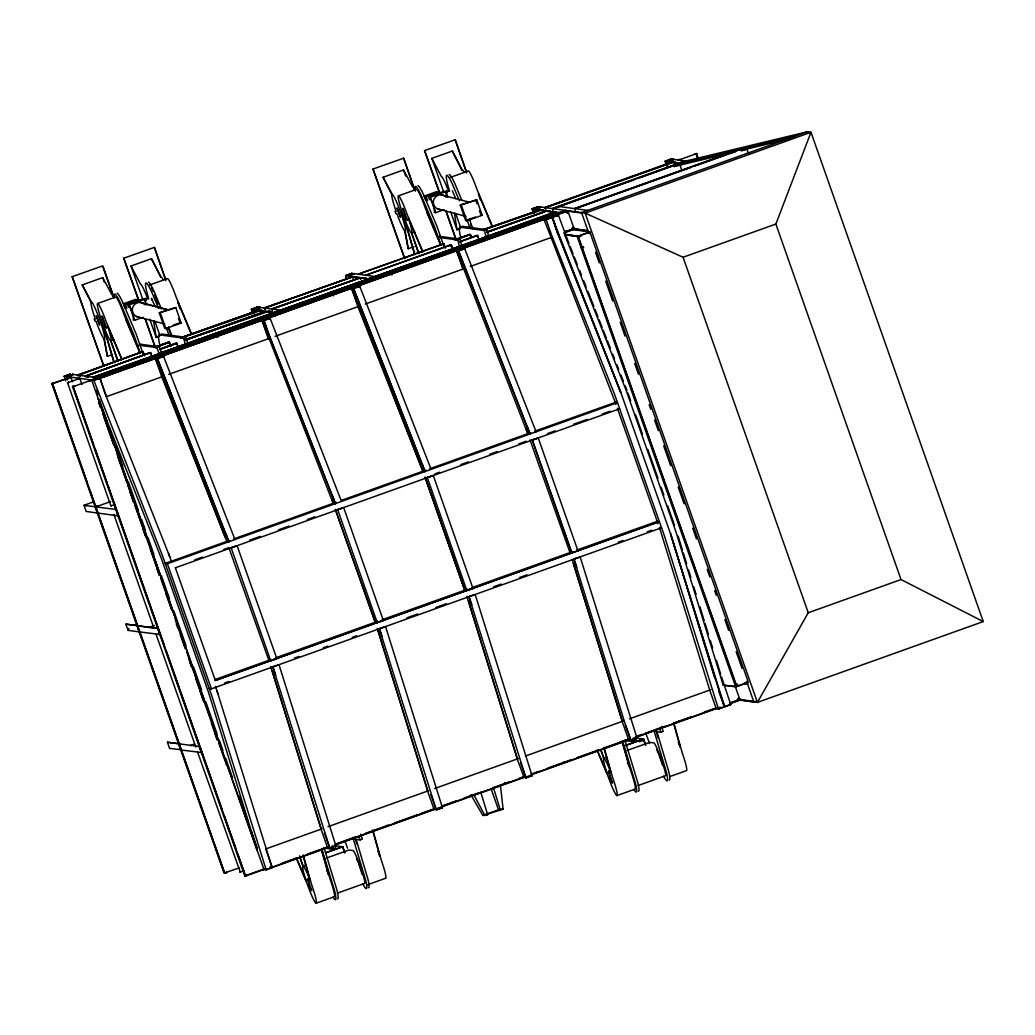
<?xml version="1.0" encoding="UTF-8"?>
<svg xmlns="http://www.w3.org/2000/svg" width="1035" height="1035" viewBox="0 0 1035 1035"><rect width="100%" height="100%" fill="white"/><g stroke="black" fill="none" stroke-linecap="round" stroke-linejoin="round"><path stroke-width="1.5" d="M72.773 375.058L72.864 374.398L99.955 378.111L106.489 396.651L162.793 376.494M78.582 375.097L77.741 374.579L78.285 375.33L142.998 351.589L144.499 355.872M86.008 376.119L85.18 375.601L85.711 376.339L150.424 352.612L151.925 356.894M589.601 233.289L589.652 231.905L571.605 229.434M741.37 150.45L741.823 148.975L575.02 208.669L575.253 209.885M741.603 150.554L741.823 148.975L742.237 150.153L746.52 148.755L748.784 153.697M737.153 684.2L736.325 686.554L737.632 684.42M730.231 703.27L739.339 700.009L757.413 702.39L983.25 621.569L901.019 579.561L775.862 224.052L810.987 132.273L807.507 131.756L685.791 161.033L552.729 208.656L552.962 209.872M504.938 782.732L504.86 783.909L505.921 783.236L504.562 783.301M270.691 660.692L276.798 658.493L270.665 660.705L231.09 547.58L237.131 545.743L276.863 658.739M377.232 622.565L383.351 620.366L377.219 622.578L337.63 509.453L343.685 507.616L383.403 620.612M466.85 590.506L472.956 588.294L466.824 590.506L427.248 477.381L433.29 475.544L473.008 588.553M532.223 439.823L571.786 552.936L532.223 439.823L538.265 437.986L577.983 550.982M128.042 630.341L125.869 624.157L137.215 625.593L139.13 631.855L128.042 630.341L128.935 628.4M93.939 501.729L84.016 505.287L86.19 511.458L97.277 512.985L96.074 508.12M98.48 512.623L98.002 513.075L118.003 515.818L116.8 510.967M589.174 233.6L589.795 232.28M258.983 309.31L259.979 307.408L253.769 309.594L254.726 312.648M901.019 579.561L808.244 612.759L757.413 702.39L585.137 213.094L538.226 206.664L532.081 208.863L533.517 213.443M215.358 680.474L659.386 521.601L215.358 680.474L175.277 567.542M169.714 556.61L104.975 393.365L99.877 378.111L93.81 380.311L64.273 376.261L65.71 380.841M615.825 403.779L543.944 219.226L546.118 219.536L552.185 217.337L557.283 232.577L620.741 392.433L552.185 217.337L558.408 215.138L568.952 243.445M565.576 210.415L97.148 378.202L558.706 212.511L564.23 212.304L565.576 210.415L564.424 210.829L567.038 210.61L568.086 212.097L567.206 213.184M258.582 309.297L259.979 307.408M539.261 208.889L540.658 207L534.513 209.199L544.307 210.946M582.601 247.469L583.261 246.692L581.075 247.611M93.862 380.621L97.717 378.474C98.428 376.481 86.668 382.691 90.912 379.91M695.132 154.034L696.594 153.62L694.394 154.344L696.594 153.62L698.198 158.187M72.476 386.508L75.141 385.848L72.476 386.508L244.777 875.908L263.213 869.309L266.111 869.711L328.457 847.393M350.218 274.016L351.848 273.356L345.781 275.556L346.66 278.609L345.703 275.556L351.848 273.356L374.308 276.436L368.253 278.894L348.071 275.879L354.151 273.68L348.006 275.879L368.615 279.114L374.45 276.837M322.053 828.815L265.736 848.972L272.257 867.511L266.111 869.711L212.097 696.671L162.34 555.342L93.81 380.311L567.762 210.713L574.283 229.252L573.623 227.816L572.42 228.011L573.429 227.157L574.283 229.252L563.648 233.056M735.044 685.856L740.064 700.113L739.404 698.677L738.188 698.871L739.197 698.017L740.064 700.113L730.956 703.373M90.174 380.427L93.228 379.522M268.324 338.73L261.803 320.19L267.949 318.004L270.122 318.301L263.977 320.501L269.281 335.56L335.366 503.631L269.281 335.56L263.964 320.475L268.777 318.651L270.122 318.301L341.498 501.432M557.037 215.526L558.408 215.138L556.235 214.84L543.944 219.226L545.885 218.618M262.476 869.827L265.542 868.921L262.373 869.892M275.659 665.815L272.839 666.863L329.738 848.014L335.883 845.815L279.01 664.677L272.839 666.863L275.724 674.975M441.039 808.089L442.424 807.688L436.278 809.887L442.424 807.688L385.55 626.55L379.379 628.737L382.264 636.848M471.818 595.63L468.984 596.678L525.896 777.828L532.042 775.629L475.168 594.478L468.984 596.678L471.869 604.789M625.515 725.108L630.858 740.258L637.004 738.058L580.143 556.921L573.959 559.107L625.567 725.199L630.858 740.258L637.004 738.058L634.83 737.761M659.955 529.092L709.725 690.099L716.246 708.626L718.432 708.923L730.723 704.524L721.628 677.201M81.985 384.477L79.837 378.396L67.547 382.795L68.401 382.433L67.547 382.795L110.9 505.921L115.001 504.459M77.534 378.551L79.837 378.396L78.168 378.926M565.977 211.282L567.038 210.61L99.321 378.28L100.24 379.405L99.463 378.577L100.615 378.176M158.808 356.984L157.786 357.709L156.117 356.933L158.95 357.295M217.143 336.116L216.121 336.841L214.439 336.064L217.143 336.116L217.997 337.177M275.465 315.235L274.456 315.96L272.774 315.196L275.608 315.546M391.89 275.038L391.114 274.21L392.265 273.809M449.449 253.342L450.6 252.928M508.793 231.749L507.784 232.474L506.102 231.698L508.935 232.06M279.062 310.81L280.213 310.565M666.579 165.82L665.143 161.253L671.288 159.054L685.791 161.033L686.011 162.262L685.054 160.942L678.921 163.142L667.446 161.563L668.403 164.617M333.71 294.108L331.109 294.315L333.904 294.613M269.993 866.942L272.593 866.735L271.403 867.007L272.257 867.511L271.61 866.23M564.256 762.368L562.898 762.433M621.22 741.552L620.068 741.966L622.578 741.5M679.555 720.683L678.404 721.097L680.914 720.619M253.769 309.594L259.914 307.395L257.974 308.016M667.446 161.563L673.591 159.364L667.446 161.563L677.938 163.414M620.741 392.433L557.567 232.396L552.457 217.234M67.56 376.132L66.589 376.585L72.735 374.385L66.589 376.585L67.534 379.625M256.641 307.537L257.611 307.084L251.466 309.284L252.424 312.324L251.466 309.284L257.611 307.084L280.071 310.164L274.016 312.622L253.834 309.607L254.908 312.544M536.596 207.323L538.226 206.664L532.081 208.863M669.658 159.713L671.288 159.054L665.143 161.253M225.009 536.829L161.783 376.856L155.25 358.317L161.395 356.118L163.582 356.428L234.958 539.558M266.681 318.534L267.949 318.004L266.305 318.664M425.864 470.226L422.798 471.261L357.929 306.671L351.408 288.131L357.554 285.932L359.727 286.229L431.116 469.36M462.904 269.1L456.383 250.561L462.529 248.374L464.702 248.672L536.091 431.802M554.967 215.371L556.235 214.84L554.592 215.5M267.379 869.167L266.111 869.711L267.755 869.051M537.256 207.116L538.226 206.664L536.971 207.207M670.318 159.506L671.288 159.054L670.033 159.584M239.59 867.796L224.052 873.061L51.75 383.674L70.91 377.167L72.515 381.747M265.322 869.012L245.502 876.011L73.2 386.611L74.235 386.133M95.453 379.651L93.81 380.311L94.793 379.858M160.412 356.57L161.395 356.118L159.765 356.777M266.965 318.444L267.949 318.004M356.57 286.385L357.554 285.932L355.911 286.591M461.545 248.814L462.529 248.374L460.885 249.034M729.377 704.887L730.723 704.524L718.432 708.923L664.418 535.884L614.648 394.555L551.422 234.596L546.118 219.536L547.101 219.084M555.252 215.28L556.235 214.84M679.193 159.739L677.433 160.114L680.086 159.455L678.158 160.218L679.387 159.688M226.329 872.544L224.776 873.165L226.717 872.414L224.776 873.165L52.474 383.765L53.704 383.248M244.777 875.908L246.537 875.532M266.111 869.711L267.095 869.258M720.062 708.263L718.432 708.923L719.416 708.483M65.891 375.77L64.273 376.261L70.419 374.062L64.273 376.261L67.417 376.158M534.358 209.173L540.529 206.974L534.358 209.173L540.529 206.974L537.385 207.091M157.411 358.602L228.813 541.758L157.411 358.602L163.582 356.428L157.436 358.627M353.569 288.416L424.971 471.559L353.569 288.416L359.727 286.229L353.582 288.429M458.544 250.845L529.946 434.001L458.544 250.845L464.702 248.672L458.557 250.871M573.623 227.816L572.484 228.308L573.636 227.959L573.429 227.157L574.283 229.252L573.429 227.157M739.404 698.677L738.265 699.168L739.404 698.677L738.046 698.431M67.844 376.041L66.589 376.585L68.219 375.912M256.357 307.615L257.611 307.084L255.981 307.744M350.593 273.9L352.806 274.029M100.473 377.866L98.933 377.4L73.2 386.611L74.429 386.081M111.741 505.572L111.288 505.74M224.776 873.165L226.005 872.647M240.236 872L197.569 752.096M247.443 875.248L245.502 876.011L246.731 875.481M93.81 380.311L95.078 379.78M160.127 356.661L161.395 356.118M356.286 286.462L357.554 285.932M461.261 248.905L462.529 248.374M556.817 215.616L558.408 215.138L546.118 219.536L547.386 218.993M572.42 228.011L573.545 227.532M738.188 698.871L739.197 698.017L740.064 700.113L739.326 698.392M718.432 708.923L719.7 708.393M583.507 247.287L582.278 247.779L583.688 247.249M70.186 377.076L69.345 377.646L70.91 377.167L52.474 383.765L54.027 383.144M73.2 386.611L74.753 385.977M679.71 159.584L678.158 160.218L696.594 153.62L695.028 154.099M546.118 219.536L547.761 218.877M245.502 876.011L247.054 875.377M67.624 382.743L68.401 382.433M240.702 871.832L239.848 872.194L243.95 870.72M52.474 383.765L54.415 383.015M589.652 231.905L578.19 236.2L564.476 234.182M155.211 347.036L168.77 342.016L170.995 346.389M159.623 349.157L176.196 343.025L178.421 347.411M382.213 627.689L379.379 628.737L436.278 809.887L430.935 794.738M576.793 558.059L573.959 559.107L576.805 567.128M456.163 239.693L469.735 234.764L470.925 236.523L469.592 234.363L454.468 239.771M230.986 547.929L237.08 545.691M337.539 509.815L343.62 507.577M427.144 477.743L433.225 475.505M532.119 440.185L538.2 437.934M377.568 621.401L375.058 622.268L335.353 509.505M77.897 374.98L142.998 351.589L143.593 353.659L142.364 351.758L78.44 374.929M85.323 376.003L150.424 352.612L151.019 354.669L149.79 352.78L85.866 375.951M564.631 231.724L572.407 229.563L570.958 229.356M103.694 366.131L72.191 276.668L102.827 265.84L113.501 296.165M138.69 300.68L123.747 258.22L154.383 247.391L165.587 279.23M404.517 258.478L373.014 169.028L403.65 158.2L414.867 190.039M439.526 193.027L424.57 150.58L455.206 139.751L466.423 171.59M142.804 299.451L131.031 266.008L151.485 258.685L160.981 276.837A19.807 1.966 70.3 0 1 163.362 280.239M443.64 191.811L431.854 158.355L452.308 151.045L461.817 169.197A19.807 1.966 70.3 0 1 464.185 172.599M111.78 354.811L107.394 356.389L103.849 338.665A19.807 1.966 70.3 0 1 96.087 321.303L95 321.161L94.185 318.845L95.259 318.987A19.807 1.966 70.3 0 1 90.976 302.129L82.231 284.935L102.685 277.613L111.728 294.457A19.807 1.966 70.3 0 1 114.109 297.86M414.065 246.64L408.23 248.736L404.685 231.012A19.807 1.966 70.3 0 1 396.91 213.663L395.823 213.52L395.008 211.205L396.095 211.347A19.807 1.966 70.3 0 1 391.799 194.476L383.066 177.283L403.508 169.96L412.564 186.817A19.807 1.966 70.3 0 1 414.932 190.22M113.928 362.353L102.051 321.833A19.807 1.966 70.3 0 1 97.678 303.475L115.816 296.98A19.807 1.966 70.3 0 1 124.575 315.947L140.061 352.612L133.644 334.37L120.409 303.113A33.418 3.312 70.3 0 0 114.212 296.139M149.428 285.052L167.567 278.557A19.807 1.966 70.3 0 1 176.325 297.524L191.617 334.163M414.75 254.701L402.874 214.18A19.807 1.966 70.3 0 1 398.501 195.835L416.639 189.34A19.807 1.966 70.3 0 1 425.398 208.294L440.897 244.959L434.467 226.717L421.232 195.473A33.418 3.312 70.3 0 0 415.371 191.139M450.251 177.412L468.402 170.917A19.807 1.966 70.3 0 1 477.161 189.871L492.453 226.51M123.45 303.734L135.74 299.335L137.642 299.839L125.351 304.238L123.45 303.734L124.886 307.848M424.272 196.094L436.563 191.695L438.465 192.187L426.174 196.585L424.272 196.094L425.708 200.208M128.547 307.201L127.564 304.394L142.921 298.895L144.641 299.348L145.909 302.983A6.559 0.647 70.3 0 1 146.724 304.924M429.577 199.574L428.593 196.766L443.95 191.268L445.658 191.721L446.939 195.356M127.564 304.394L129.272 304.846L144.641 299.348M428.593 196.766L430.301 197.219L445.658 191.721M132.972 319.828L134.679 320.281L143.063 317.279M434.001 212.214L435.709 212.654L444.093 209.665M460.252 205.059L476.747 199.858L482.155 215.306L466.798 220.804L465.659 220.507L460.252 205.059L476.747 199.858M159.274 312.816L175.782 307.615L181.177 323.062L165.82 328.561L164.681 328.25L159.274 312.816L175.782 307.615M118.132 361.228L110.926 340.774L113.953 339.687M418.955 253.575L411.762 233.121L414.776 232.047M173.052 325.262L178.641 323.256M465.659 220.507L475.427 217.001M149.764 319.22L156.194 337.462L159.118 336.414M450.6 211.567L457.017 229.809L459.941 228.774M72.864 374.398L66.719 376.598L67.676 379.664M181.72 337.371L258.53 310.254L180.931 338.018M263.951 307.951L352.857 276.785L264.675 308.055L264.908 309.271M443.096 243.846L444.429 246.007L443.096 243.846L358.188 274.223L443.821 243.95L445.322 248.219M544.565 207.53L671.482 162.12L675.221 162.417M155.884 346.984L169.494 342.106L169.882 343.633M265.62 307.809L350.671 277.38M456.707 239.331L470.317 234.466L471.326 237.313M155.392 347.45L169.003 342.585L169.727 343.335M138.819 345.147L156.932 347.618L159.235 346.803L161.408 352.974L158.471 353.97M160.076 346.143A42.629 4.231 70.3 0 1 159.274 334.835L183.428 338.147L185.731 337.319L187.904 343.491L187.27 343.659M439.642 237.494L457.755 239.978L460.058 239.15L461.739 245.8M460.911 238.49A42.629 4.231 70.3 0 1 460.096 227.182L484.251 230.494L486.553 229.667L488.74 235.851L161.24 352.741L555.355 212.304L489.374 235.618L554.54 211.942M186.106 339.48L265.969 311.263L185.317 340.127M271.377 308.973L360.296 277.807L272.114 309.064L272.334 310.293M450.523 244.868L451.855 247.029L450.523 244.868L365.614 275.245L451.247 244.959L452.761 249.241M460.394 241.336L477.019 235.385L479.257 239.758M552.004 208.552L685.054 160.942M160.283 349.08L176.92 343.128L177.308 344.642M273.046 308.831L358.097 278.389M459.605 241.97L477.743 235.488L478.131 237.002M159.791 349.558L176.429 343.607L177.153 344.357M553.738 208.578L633.886 179.909M639.928 177.735L685.286 161.512L684.2 161.9M795.41 136.09L673.682 165.367L674.095 166.531L677.627 165.277M679.801 165.031L680.875 165.199L679.335 164.811M92.878 377.141L554.708 213.055L96.061 377.18M92.995 377.516L158.342 354.164M162.857 352.521L486.631 236.86M93.693 377.503L556.08 212.149L557.257 212.731L94.418 377.348M95.091 378.111L556.895 212.511L556.08 212.149M96.76 378.525L104.367 375.809M118.055 370.918L121.095 369.818M146.944 360.568L149.984 359.481M175.834 350.231L178.874 349.144M100.977 378.034L460.95 249.228M463.978 248.141L567.258 211.179M574.296 208.565L738.757 149.713M742.237 150.153L746.985 149.001L741.823 150.812M588.553 232.422L581.566 212.602L807.507 131.756L807.921 132.92M564.709 231.685L572.407 229.563M564.929 232.241L573.558 229.149L588.1 231.141L574.373 228.709M168.757 374.36L269.333 338.367M275.077 336.323L359.132 306.244M365.226 304.057L464.159 268.66M470.239 266.474L551.5 237.403M564.631 234.738L577.97 236.355L736.48 686.58L735.717 686.852L723.232 685.144L675.933 531.77L626.175 390.428L564.631 234.738L577.97 236.355M747.852 680.797L589.872 232.086L578.19 236.2L736.868 686.438L748.383 682.311M983.25 621.569L810.987 132.273L585.137 213.094L683.074 257.262L775.862 224.052M110.641 501.535L95.828 506.904L116.231 509.492M229.097 540.58L165.199 563.441L167.372 563.739L617.507 402.667L615.333 402.369L534.733 431.207M233.625 538.963L335.638 502.454M341.602 500.319L425.256 470.382M429.797 468.751L528.652 433.38M194.8 559.806L202.42 557.076M223.689 549.469L228.269 547.826M249.538 540.218L260.199 536.402M278.428 529.881L289.088 526.065M307.317 519.544L314.938 516.814M435.049 473.836L439.603 472.206M460.898 464.586L468.506 461.869M489.788 454.249L497.395 451.532M518.677 443.911L526.285 441.195M547.567 433.574L555.174 430.858M573.416 424.324L587.104 419.434M602.305 413.987L609.9 411.27M175.627 567.71L619.629 408.799M148.691 627.559L154.409 625.515M214.737 679.633L271.028 659.541L268.518 660.395M275.556 657.872L377.477 621.453M381.993 619.784L467.186 589.355L464.663 590.209M471.753 587.725L572.109 551.81L569.638 552.638M576.624 550.141L657.264 521.342M468.027 589.329L465.077 590.377L425.204 477.109L464.741 590.222L425.023 477.42M224.453 683.113L229.02 681.483M294.406 658.092L298.973 656.449M323.295 647.742L327.862 646.112M352.198 637.405L356.752 635.775M406.936 617.817L417.584 614.001M435.838 607.48L446.473 603.664M493.617 586.793L501.225 584.076M519.479 577.543L527.074 574.826M618.322 542.172L622.889 540.542M647.211 531.835L651.778 530.205M209.251 688.56L211.425 688.857L661.559 527.785L659.386 527.488M190.259 745.64L194.554 744.1M732.25 674.975L731.422 674.665M328.004 826.693L428.593 790.701M434.674 788.515L518.393 758.564M525.457 756.029L623.406 720.981M629.5 718.808L710.76 689.724M723.232 685.144L736.48 686.58M282.025 863.203L295.7 858.313M307.848 853.966L327.59 846.902M336.711 843.641L356.454 836.565M365.562 833.304L388.345 825.154M394.426 822.98L417.209 814.83M420.249 813.743L433.911 808.853M441.505 806.136L456.694 800.702M464.288 797.985L479.477 792.551M493.152 787.661L509.854 781.671M518.975 778.411L523.529 776.78M531.123 774.064L538.717 771.347M547.826 768.086L570.608 759.936M576.689 757.762L599.472 749.612M605.54 747.438L628.323 739.288M637.444 736.027L641.998 734.397M646.552 732.767L664.781 726.234M675.415 722.43L690.604 716.996M704.266 712.106L714.9 708.302M730.089 702.868L737.683 700.152M271.532 867.408L327.733 847.303M335.327 844.586L435.567 808.71M441.647 806.537L525.185 776.638M531.253 774.465L628.465 739.689M636.059 736.972L715.043 708.703M334.538 845.22L526.168 776.651M531.977 774.568L630.703 739.236M635.27 737.606L720.321 707.177M329.738 848.014L335.883 845.815L334.499 846.216M525.896 777.828L532.042 775.629L530.657 776.017M324.524 848.131L333.593 849.373L335.896 848.558L335.017 846.087M351.02 838.66L360.089 839.903L362.392 839.074L360.646 834.132M625.36 740.491L634.416 741.733L636.719 740.905L635.412 737.205M651.856 731.008L660.912 732.25L663.215 731.422L661.468 726.479M325.417 852.814L342.52 846.695L344.642 852.724M626.24 745.161L643.343 739.042L645.465 745.084M325.689 852.853L342.792 846.734L344.914 852.762M625.088 745.717L643.615 739.081L645.736 745.109M639.41 741.772L643.757 740.219M746.895 682.181L753.881 702.002L756.339 701.122M299.503 855.764L303.113 865.985L306.127 864.911M600.843 749.573L603.935 758.344L606.963 757.258M326.193 858.144L348.924 850.007L353.064 850.55A14.205 1.41 70.3 0 1 356.777 857.42A26.444 2.626 70.3 0 1 361.487 870.215A14.205 1.41 70.3 0 1 364.618 883.398L337.332 893.153M627.016 750.504L649.747 742.367L653.887 742.91A14.205 1.41 70.3 0 1 660.162 756.494A26.444 2.626 70.3 0 1 662.309 762.575A14.205 1.41 70.3 0 1 665.453 775.745L638.168 785.513M470.899 794.777L482.815 815.425L497.926 810.004M500.41 785.164L503.101 809.228L485.868 814.493L487.679 814.739L480.732 792.06M482.815 815.425L487.679 814.739M367.451 884.77L385.602 878.275A19.807 1.966 70.3 0 0 381.216 859.917L372.833 829.979M669.787 776.586L686.425 770.635A19.807 1.966 70.3 0 0 682.039 752.277L673.656 722.339M296.178 857.886L307.33 884.291A19.807 1.966 70.3 0 0 316.089 903.244L334.24 896.75A19.807 1.966 70.3 0 0 329.867 878.392L321.73 849.929M597.014 750.233L608.166 776.638A19.807 1.966 70.3 0 0 616.925 795.592L635.063 789.11A19.807 1.966 70.3 0 0 630.69 770.752L622.565 742.289M545.523 208.863L545.303 207.634L672.31 162.482L671.482 162.12M546.234 207.401L671.715 162.689M575.952 208.423L690.746 167.489M695.274 165.872L736.066 151.33M482.491 229.796L538.653 210.299M482.633 230.184L539.248 210.092L543.44 209.898M486.89 231.879L545.95 211.011L549.585 211.049M487.627 231.982L546.674 211.114L549.934 210.804M487.045 232.28L544.565 211.864M556.571 212.628L556.895 212.511M181.565 337.501L258.051 310.591M182.302 337.604L261.842 310.202M186.002 339.571L265.477 311.6M185.226 340.192L269.268 311.224M483.28 229.925L542.508 209.782M456.564 250.535L527.759 433.704L530.826 432.669M261.984 320.164L333.179 503.333L336.246 502.298M226.639 541.46L229.705 540.425M523.71 777.531L526.828 776.47M97.769 506.141L95.104 506.801L84.016 505.287L86.461 505.636M155.315 347.281L168.77 342.016M51.75 383.674L53.509 383.286M139.854 631.958L160.451 634.507M177.787 743.609L167.437 742.237L169.611 748.409L181.293 749.741M528.225 775.991L530.696 775.991M438.607 808.05L441.091 808.05M68.711 377.891L70.91 377.167L69.073 377.762M261.739 870.124L263.938 869.413L98.428 399.316M694.757 154.202L696.594 153.62M556.481 215.746L558.408 215.138M462.774 249.28L464.702 248.672L461.675 248.788M357.799 286.85L359.727 286.229L356.7 286.359M268.181 318.909L270.122 318.301L268.738 318.689M161.641 357.036L163.582 356.428L160.554 356.545M89.799 380.595L93.564 379.392M728.782 705.145L730.723 704.524L729.119 705.016M635.076 738.68L637.004 738.058L635.619 738.46M530.101 776.25L532.042 775.629L530.438 776.121M440.496 808.309L442.424 807.688L440.832 808.18M333.943 846.436L335.883 845.815L334.279 846.307M262.114 869.995L265.879 868.792M671.65 159.985L673.591 159.364L670.447 159.481M352.211 274.288L354.151 273.68L352.754 274.068M64.273 376.261L66.227 375.64M181.436 750.039L202.019 752.574L199.626 746.481L179.249 743.855L179.909 743.906M545.548 218.747L543.944 219.226L546.972 219.109M463.111 249.15L464.702 248.672M358.136 286.721L359.727 286.229M268.518 318.78L270.122 318.301M161.977 356.907L163.582 356.428M635.412 738.55L637.004 738.058M671.987 159.856L673.591 159.364M538.924 207.466L540.529 206.974M352.547 274.159L354.151 273.68M258.31 307.887L259.914 307.395L256.771 307.511M90.071 380.492L93.021 379.612M96.863 506.425L95.505 506.658L97.639 512.83M125.869 624.157L137.215 625.593M184.967 344.487L185.601 344.319L183.428 338.147M628.685 739.96L622.203 721.486L573.442 563.454M434.105 809.59L427.623 791.115L377.309 628.439L427.934 791.076M327.565 847.717L321.083 829.242L272.321 671.21M674.095 166.531L734.954 151.899M741.202 150.398L789.576 138.755M667.885 162.042L670.758 161.512M348.497 276.358L351.382 275.827M675.57 162.172L672.181 162.456M224.453 872.919L225.824 872.686M559.896 213.094L559.198 212.99L564.23 212.304M261.286 310.345L258.841 310.72L261.467 310.448M269.941 311.173L266.267 311.729L270.213 311.328M251.466 309.284L252.98 313.851M746.52 148.755L745.989 148.807M567.038 212.731L568.357 212.77L567.762 210.713L568.215 212.395M573.649 228.89L588.035 230.585M739.43 699.751L753.881 702.002M167.437 742.237L179.21 743.816M455.206 139.751L466.682 173.065M424.57 150.58L439.797 193.066M403.65 158.2L414.595 190M373.014 169.028L404.788 258.517M580.92 236.549L578.358 236.213M154.383 247.391L165.859 280.718M123.747 258.22L138.962 300.706M72.191 276.668L103.966 366.157M634.791 737.916L643.615 739.081M335.392 845.763L342.792 846.734M558.874 206.457L587.712 210.403M566.844 210.998L582.032 213.081L581.566 212.602M547.424 211.373L553.66 212.227M555.381 215.254L557.076 215.487M486.553 229.667L462.399 226.355A42.629 4.231 70.3 0 0 461.843 226.756M438.931 236.252L460.058 239.15M352.042 276.423L352.857 276.785M360.426 278.764L360.167 277.794C361.72 280.64 358.136 276.423 360.296 277.807M263.55 311.354L253.834 309.607M266.642 311.768L272.826 312.622M267.095 318.418L268.777 318.651M185.731 337.319L161.576 334.007A42.629 4.231 70.3 0 0 161.02 334.396M139.609 344.112L159.235 346.803M160.684 352.883L161.408 352.974M77.457 375.692L80.575 376.119M85.245 376.766L88.363 377.193M92.969 379.651L94.664 379.884M744.307 683.048L747.8 683.941L744.773 683.527M736.868 686.438L748.163 682.35L747.27 682.634L747.412 681.612L746.416 681.418M736.739 700.229L738.188 700.423M633.692 740.491L636.719 740.905M500.953 808.93L503.101 809.228M386.754 825.464L388.203 825.658M265.283 869.051L266.965 869.284M739.456 699.414L753.816 701.445M158.368 628.581L137.681 625.787L157.941 628.426L159.856 634.701M534.513 209.199L559.534 212.874L558.706 212.511M441.091 194.774L469.541 202.226M482.155 215.306L481.016 215.008L479.541 210.791M437.495 208.889L465.944 216.341M142.843 303.113L168.343 309.892M140.061 302.401L168.55 309.982M181.177 323.062L180.038 322.752L178.563 318.547M136.478 316.516L164.759 324.007M450.458 252.618L447.767 252.566L449.306 253.032M392.136 273.499L389.432 273.447L391.114 274.21M527.087 425.89L529.933 433.988M422.112 463.46L424.958 471.546M332.507 495.519L335.34 503.618M225.953 533.646L228.8 541.745M352.741 276.772L353.233 278.208M217.027 690.992L272.076 867.55M486.657 237.895L484.251 230.494M332.791 295.091L333.516 295.842M185.11 344.797L185.834 345.548M553.182 209.122L552.729 208.656L553.052 210.027M477.976 236.704L477.019 235.385M352.185 276.837L353 277.755M452.334 190.712L455.775 198.681M616.006 403.831L615.333 402.369L615.967 403.495M383.066 177.283L392.11 194.127A19.807 1.966 70.3 0 1 400.868 213.081A19.807 1.966 70.3 0 1 405.254 231.439L408.23 248.736M82.231 284.935L91.287 301.78A19.807 1.966 70.3 0 1 100.046 320.721A19.807 1.966 70.3 0 1 104.419 339.092L107.394 356.389M473.81 794.686L484.949 815.709M431.854 158.355L441.363 176.506A19.807 1.966 70.3 0 1 448.595 191.294M160.684 277.16L151.485 258.685M131.031 266.008L140.54 284.159A19.807 1.966 70.3 0 1 147.772 298.947M615.333 402.369L615.954 403.585M105.816 395.215L106.489 396.651M447.456 192.613L446.344 190.543L446.732 193.092M146.634 300.266L145.521 298.196L145.909 300.732M656.72 749.676L658.389 753.415M356.454 858.571L358.123 862.31M459.436 246.628L457.755 239.978M142.364 351.758L143.451 353.271M426.666 212.007L440.237 244.144M422.746 251.453L407.26 214.788A19.807 1.966 70.3 0 0 398.501 195.835M422.72 252.087L408.527 218.501A19.807 1.966 70.3 0 1 411.762 233.121M597.635 751.022L606.898 772.925A19.807 1.966 70.3 0 1 603.664 758.306L600.572 749.534M125.843 319.66L139.415 351.784M121.923 359.106L106.437 322.428A19.807 1.966 70.3 0 0 97.678 303.475M121.884 359.74L107.705 326.154A19.807 1.966 70.3 0 1 110.926 340.774M296.812 858.662L306.062 880.565A19.807 1.966 70.3 0 1 302.841 865.946L299.749 857.187M491.793 225.656L478.468 193.739A19.807 1.966 70.3 0 1 480.292 199.69M461.675 199.897L454.844 183.544A33.418 3.312 70.3 0 0 449.229 174.488M470.627 224.207L472.465 228.606M459.372 200.725L452.541 184.372A33.418 3.312 70.3 0 0 447.43 183.661L449.565 191.32M649.592 743.57L645.672 732.987M190.97 333.309L177.645 301.392A19.807 1.966 70.3 0 1 179.831 308.637M161.46 309.025L154.008 291.184A33.418 3.312 70.3 0 0 148.393 282.141M167.968 327.461L171.642 336.259M158.536 308.365L151.705 292.012A33.418 3.312 70.3 0 0 146.608 291.314L148.742 298.96M199.25 746.597L201.683 752.678M570.143 246.446L573.092 253.924M574.283 256.926L577.31 264.572M579.6 270.394L581.437 275.038M583.753 280.873L586.172 287.005M587.893 291.352L593.857 306.438M595.034 309.426L597.984 316.904M599.136 319.802L602.124 327.37M603.276 330.281L606.264 337.837M607.416 340.761L610.391 348.303M612.746 354.229L614.531 358.77M616.886 364.708L618.671 369.223M621.026 375.188L623.393 381.19M625.166 385.667L626.938 390.156M91.636 380.013L98.157 398.553L161.382 558.512L208.695 692.894L257.417 850.873M176.235 623.859L177.891 628.245M658.946 754.657L662.646 765.512M358.602 863.591L362.263 874.627M724.759 706.633L719.299 691.522L670.447 533.62L620.793 392.356M351.589 288.092L422.979 471.236M155.444 358.291L226.82 541.421M520.553 762.679L525.961 777.777M324.395 832.864L329.803 847.963M452.308 151.045L461.507 169.507A19.807 1.966 70.3 0 0 461.455 170.206M446.201 211.256L456.344 240.068M445.93 211.218L455.542 238.516M403.508 169.96L405.655 176.041M145.379 318.909L155.522 347.721M145.107 318.871L154.72 346.169M103.086 267.328L113.229 296.126M102.685 277.613L104.289 282.167M98.157 398.553L182.897 639.229M73.537 387.853L93.409 444.261M95.013 448.841L107.368 483.901M108.442 486.955L164.293 645.504M166.441 651.597L178.783 686.658M179.857 689.711L221.749 808.633M224.427 816.253L235.708 848.26M237.856 854.367L244.842 874.187M695.869 153.516L698.004 159.61M686.192 162.21L685.791 161.033L686.114 162.417M680.098 165.471L681.612 169.753M683.074 257.262L808.244 612.759M595.526 252.242L599.278 262.916M605.721 281.209L612.707 301.03M620.224 322.377L625.049 336.09M634.714 363.544L638.466 374.217M649.204 404.698L650.821 409.278M654.573 419.951L658.325 430.625M663.694 445.865L670.68 465.685M678.184 487.032L684.096 503.799M692.687 528.199L696.439 538.873M707.177 569.366L709.855 576.987M714.693 590.7L716.298 595.28M724.888 619.667L728.653 630.341M736.157 651.688L742.069 668.455M577.207 236.627L735.717 686.852M628.012 393.197L630.69 400.791M635.503 414.479L642.463 434.234M647.807 449.423L657.975 478.299M661.184 487.42L663.862 495.015M667.601 505.662L674.561 525.418M552.367 211.114L553.376 213.999M552.263 217.337L557.567 232.396M724.578 706.724L670.564 533.698L714.68 677.834M718.911 691.652L724.254 706.814M617.416 408.308L658.079 523.775M475.608 199.561L477.083 203.779M659.605 728.536L660.912 732.25M657.044 731.965L668.791 771.683A33.418 3.312 70.3 0 1 669.309 780.041M654.198 731.266L666.488 772.511A33.418 3.312 70.3 0 1 663.59 776.237M469.489 219.329L472.697 228.45M467.173 220.119L469.825 227.661M461.39 205.357L466.798 220.804M455.969 214.271L460.782 227.959M526.285 428.93L527.953 433.665M570.052 552.819L529.998 439.862M572.226 559.974L622.527 721.447M633.11 738.02L634.416 741.733M624.868 740.051L637.883 782.848A33.418 3.312 70.3 0 1 638.401 791.193M622.565 740.879L635.581 783.676A33.418 3.312 70.3 0 1 633.925 789.576M430.301 197.219L435.709 212.654M444.274 247.184L436.77 225.889L423.535 194.645A33.418 3.312 70.3 0 0 417.92 185.588M426.174 196.585L427.61 200.712M418.683 253.536L411.49 233.082A19.807 1.966 70.3 0 1 404.284 218.062L414.621 253.588M365.847 277.794L366.869 280.679M466.837 596.38L517.552 759.017M524.033 777.44L517.241 759.043L468.48 601.012M491.056 788.644L498.547 809.952M271.752 311.535L272.761 314.407M375.472 622.449L335.418 509.492M331.705 498.56L333.373 503.295M358.783 836.189L360.089 839.903M356.221 839.605L367.968 879.336A33.418 3.312 70.3 0 1 368.473 887.694M352.844 837.393L365.665 880.164A33.418 3.312 70.3 0 1 362.755 883.89M168.666 326.969L171.875 336.09M166.35 327.797L169.028 335.405M160.412 313.113L165.82 328.561M344.836 840.64L347.514 848.234M155.147 321.924L159.959 335.599M268.932 660.576L228.864 547.618M270.691 666.579L321.393 829.203M156.932 347.618L159.105 353.802M332.287 845.673L333.593 849.373M324.071 847.781L337.061 890.488A33.418 3.312 70.3 0 1 337.565 898.846M321.743 848.519L334.758 891.316A33.418 3.312 70.3 0 1 333.102 897.229M129.272 304.846L134.679 320.281M142.908 353.31L135.947 333.542L122.712 302.298A33.418 3.312 70.3 0 0 117.097 293.241M125.351 304.238L126.787 308.365M117.861 361.189L110.654 340.735A19.807 1.966 70.3 0 1 103.461 325.714L114.277 362.625M168.485 553.143L171.305 561.138M215.422 686.464L218.243 694.472M167.372 563.739L211.425 688.857M96.501 390.324L98.014 394.646M99.334 399.432L107.368 422.228M109.503 428.322L111.107 432.876M115.933 446.564L122.893 466.319M128.237 481.521L138.405 510.41M141.627 519.531L145.366 530.179M148.044 537.773L153.93 554.501M161.421 575.783L169.455 598.592M173.738 610.753L186.054 645.724M193.545 667.006L201.566 689.802M205.849 701.976L217.091 733.893M219.239 739.973L222.978 750.621M225.656 758.215L232.616 777.984M239.046 796.226L248.141 822.075M251.35 831.196L257.236 847.924M98.752 400.467L256.641 848.933M102.724 413.457L113.992 445.464L103.759 416.51M117.214 454.611L159.623 575.059M160.684 578.112L171.965 610.133M175.187 619.279L185.381 648.246M186.986 652.813L217.583 739.714M218.657 742.768L226.717 765.641M117.692 456.163L126.257 480.563M127.861 485.143L133.748 501.91M134.822 504.964L146.064 536.997M150.36 549.197L159.455 575.124M165.885 593.417L171.771 610.197M180.349 634.597L185.161 648.324M188.913 658.997L191.591 666.618M195.874 678.818L203.908 701.691M211.412 723.051L217.298 739.818M129.698 491.353L133.45 502.027M143.115 529.467L145.806 537.087M156.531 567.581L159.222 575.201M189.819 662.102L191.423 666.682M200.014 691.069L203.779 701.743M214.504 732.237L217.195 739.857M113.953 514.602L154.008 628.374M156.207 634.623L195.796 747.037M52.345 383.467L87.199 482.582M89.877 490.202L223.922 871.392M360.167 277.794L360.659 279.23M116.657 510.734L118.365 515.663M154.952 306.334L151.511 298.352L151.563 299.736M665.466 161.162L666.902 165.742M534.577 209.083L535.315 212.227M532.404 208.785L533.84 213.352M678.119 536.091L682.376 549.895M683.32 552.962L686.632 563.7M688.521 569.832L690.888 577.504M693.735 586.703L696.089 594.375M699.88 606.639L704.136 620.457M705.081 623.51L708.393 634.261M710.282 640.393L712.649 648.052M716.427 660.33L720.683 674.134M493.41 787.532L500.371 810.198M178.783 743.66L180.698 749.935M622.475 743.052L629.28 766.87A19.807 1.966 70.3 0 0 627.482 762.278M603.987 747.283L612.539 777.246A19.807 1.966 70.3 0 1 616.925 795.592M604.337 749.547L611.129 773.365A19.807 1.966 70.3 0 0 603.935 758.344M321.652 850.705L328.457 874.523A19.807 1.966 70.3 0 0 326.659 869.917M303.164 854.923L311.716 884.886A19.807 1.966 70.3 0 1 316.089 903.244M303.501 857.2L310.306 881.005A19.807 1.966 70.3 0 0 303.113 865.985M673.565 723.116L680.267 747.05M656.772 733.323L658.027 737.813M373.156 832.256L379.858 856.191A19.807 1.966 70.3 0 0 378.047 851.559M355.522 839.463L356.777 843.965M451.48 246.188L451.247 244.959L451.713 246.64M444.054 245.166L443.821 243.95L444.274 245.631M150.657 353.841L150.424 352.612L150.877 354.293M470.705 235.98L470.317 234.466L470.55 235.695M575.02 208.669L575.344 210.04M545.303 207.634L545.626 209.018M451.247 244.959L451.571 246.343M443.821 243.95L444.144 245.334M272.114 309.064L272.438 310.448M264.675 308.055L265.012 309.426M150.424 352.612L150.748 353.996M142.998 351.589L143.322 352.974M457.017 229.809L454.507 213.818A19.807 1.966 70.3 0 0 454.857 213.081M156.194 337.462L153.672 321.471A19.807 1.966 70.3 0 0 154.034 320.721M151.408 287.704A19.807 1.966 70.3 0 1 153.232 291.469M154.603 294.639A19.807 1.966 70.3 0 1 158.187 304.018M678.287 742.457A19.807 1.966 70.3 0 1 680.098 746.985M440.289 209.6A7.426 7.374 -75.3 0 1 434.04 199.005A7.426 7.374 -75.3 0 1 446.176 197.219M445.671 193.131A6.559 0.647 70.3 0 1 447.741 197.297M430.146 198.94A6.559 0.647 70.3 0 1 433.199 204.995A6.559 0.647 70.3 0 1 434.183 210.493M139.259 317.227A7.426 7.374 -75.1 0 1 133.01 306.632A7.426 7.374 -75.1 0 1 145.146 304.833M129.116 306.567A6.559 0.647 70.3 0 1 132.169 312.609A6.559 0.647 70.3 0 1 133.166 318.12M144.641 300.758A6.559 0.647 70.3 0 1 145.146 301.431M99.567 324.77L96.268 315.817L99.567 324.77M400.403 217.13L397.091 208.177L400.403 217.13M589.251 232.241L589.251 232.241M407.363 220.326L405.526 217.492L402.887 208.307L407.363 220.326M106.527 327.979L104.703 325.132L102.064 315.96L106.527 327.979M608.554 771.166L610.016 777.919L612.526 783.12L608.554 771.166M307.731 878.818L309.193 885.559L311.703 890.773L307.731 878.818M100.576 407.35L98.959 402.783L100.55 407.363"/></g></svg>
